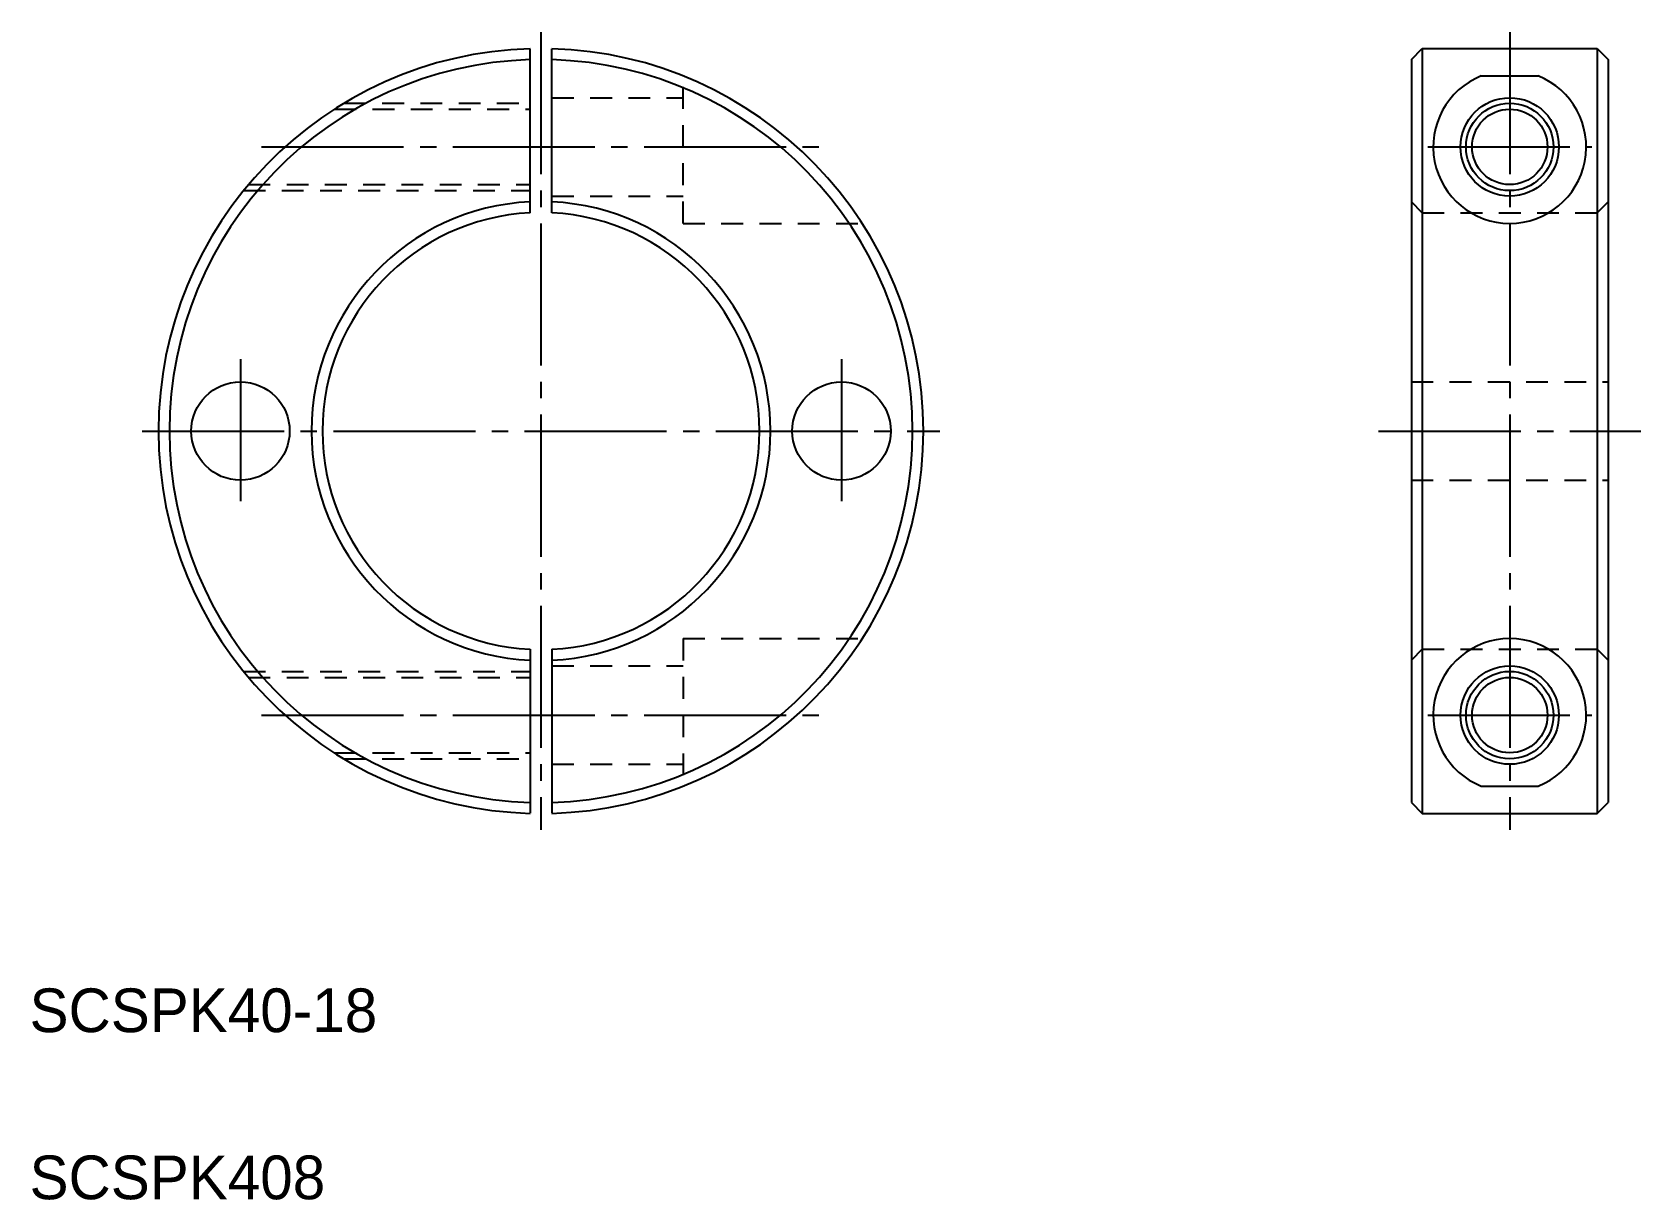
# Model space of a CAD drawing. Extents: x 67 to 214, y 149 to 256.
import ezdxf

# ---------------------------------------------------------------- set-up
doc = ezdxf.new("R2010")
doc.units = 0
doc.linetypes.add('CENTER', pattern=[17.5, 13, -1.5, 1.5, -1.5])
doc.linetypes.add('DASHED', pattern=[3.5, 2, -1.5])
doc.layers.get('0').update_dxf_attribs({"linetype": 'CONTINUOUS'})
doc.layers.add('CENTER', color=1, linetype='CENTER')

msp = doc.modelspace()

# ---------------------------------------------------------------- linework, layer by layer
at = {"color": 7, "linetype": 'CONTINUOUS'}
for p, q in [((112.32, 239.75), (112.32, 254.76)), ((114.32, 239.75), (114.32, 254.76)), ((192.97, 253.77), (193.97, 254.77)), ((193.97, 254.77), (193.97, 184.77)), ((193.97, 254.77), (209.97, 254.77)), ((209.97, 254.77), (209.97, 184.77)), ((209.97, 254.77), (210.97, 253.77)), ((192.97, 253.77), (192.97, 185.77)), ((210.97, 253.77), (210.97, 185.77)), ((199.36, 252.27), (204.57, 252.27)), ((112.32, 199.8), (112.32, 184.79)), ((114.32, 199.8), (114.32, 184.79)), ((199.36, 187.27), (204.57, 187.27)), ((192.97, 185.77), (193.97, 184.77)), ((209.97, 184.77), (210.97, 185.77)), ((193.97, 184.77), (209.97, 184.77))]:
    msp.add_line(p, q, dxfattribs=at)
at = {"color": 3, "linetype": 'DASHED'}
for p, q in [((126.32, 238.77), (126.32, 252.27)), ((114.32, 250.27), (126.32, 250.27)), ((94.4, 249.22), (112.32, 249.22)), ((95.29, 249.77), (112.32, 249.77)), ((86.1, 241.77), (112.32, 241.77)), ((86.55, 242.32), (112.32, 242.32)), ((114.32, 241.27), (126.32, 241.27)), ((193.97, 239.75), (192.97, 240.75)), ((209.97, 239.75), (210.97, 240.75)), ((126.32, 238.77), (142.71, 238.77)), ((193.97, 239.75), (209.97, 239.75)), ((192.97, 224.27), (210.97, 224.27)), ((192.97, 215.27), (210.97, 215.27)), ((126.32, 200.77), (142.71, 200.77)), ((126.32, 200.77), (126.32, 187.27)), ((193.97, 199.8), (192.97, 198.8)), ((193.97, 199.8), (209.97, 199.8)), ((209.97, 199.8), (210.97, 198.8)), ((86.1, 197.77), (112.32, 197.77)), ((114.32, 198.27), (126.32, 198.27)), ((86.55, 197.22), (112.32, 197.22)), ((94.4, 190.32), (112.32, 190.32)), ((95.29, 189.77), (112.32, 189.77)), ((114.32, 189.27), (126.32, 189.27))]:
    msp.add_line(p, q, dxfattribs=at)
for p, q in [((210.97, 236.77), (210.97, 236.77)), ((210.97, 219.77), (210.97, 219.77))]:
    msp.add_line(p, q)
at = {"color": 7, "linetype": 'CONTINUOUS'}
for centre in [(201.97, 245.77), (201.97, 193.77)]:
    msp.add_circle(centre, 4.5, dxfattribs=at)
at = {"color": 3, "linetype": 'CONTINUOUS'}
for centre in [(201.97, 245.77), (201.97, 193.77)]:
    msp.add_circle(centre, 4, dxfattribs=at)
for centre, radius in [((201.97, 245.77), 3.45), ((85.82, 219.77), 4.5), ((140.82, 219.77), 4.5), ((201.97, 193.77), 3.45)]:
    msp.add_circle(centre, radius)
at = {"color": 7, "linetype": 'CONTINUOUS'}
for centre, radius, start, end in [((113.32, 219.77), 35, 91.6372, 268.3628), ((113.32, 219.77), 35, 271.6372, 88.3628), ((113.32, 219.77), 34, 91.6854, 268.3146), ((113.32, 219.77), 34, 271.6854, 88.3146), ((201.97, 245.77), 7, 111.8714, 68.1286), ((113.32, 219.77), 21, 92.7294, 267.2706), ((113.32, 219.77), 21, 272.7294, 87.2706), ((113.32, 219.77), 20, 92.866, 267.134), ((113.32, 219.77), 20, 272.866, 87.134), ((201.97, 193.77), 7, 291.8714, 248.1286)]:
    msp.add_arc(centre, radius, start, end, dxfattribs=at)
at = {"layer": 'CENTER', "color": 1, "linetype": 'CENTER'}
for p, q in [((113.32, 256.27), (113.32, 183.27)), ((201.97, 256.27), (201.97, 183.27)), ((87.75, 245.77), (138.89, 245.77)), ((194.47, 245.77), (209.47, 245.77)), ((85.82, 226.34), (85.82, 213.2)), ((140.82, 226.34), (140.82, 213.2)), ((76.82, 219.77), (149.82, 219.77)), ((189.97, 219.77), (213.97, 219.77)), ((87.75, 193.77), (138.89, 193.77)), ((194.47, 193.77), (209.47, 193.77))]:
    msp.add_line(p, q, dxfattribs=at)

# ---------------------------------------------------------------- texts
for s, p in [('SCSPK40-18', (66.52, 164.76)), ('SCSPK408', (66.52, 149.47))]:
    msp.add_text(s, height=4).set_placement(p)

doc.saveas('drawing.dxf')
